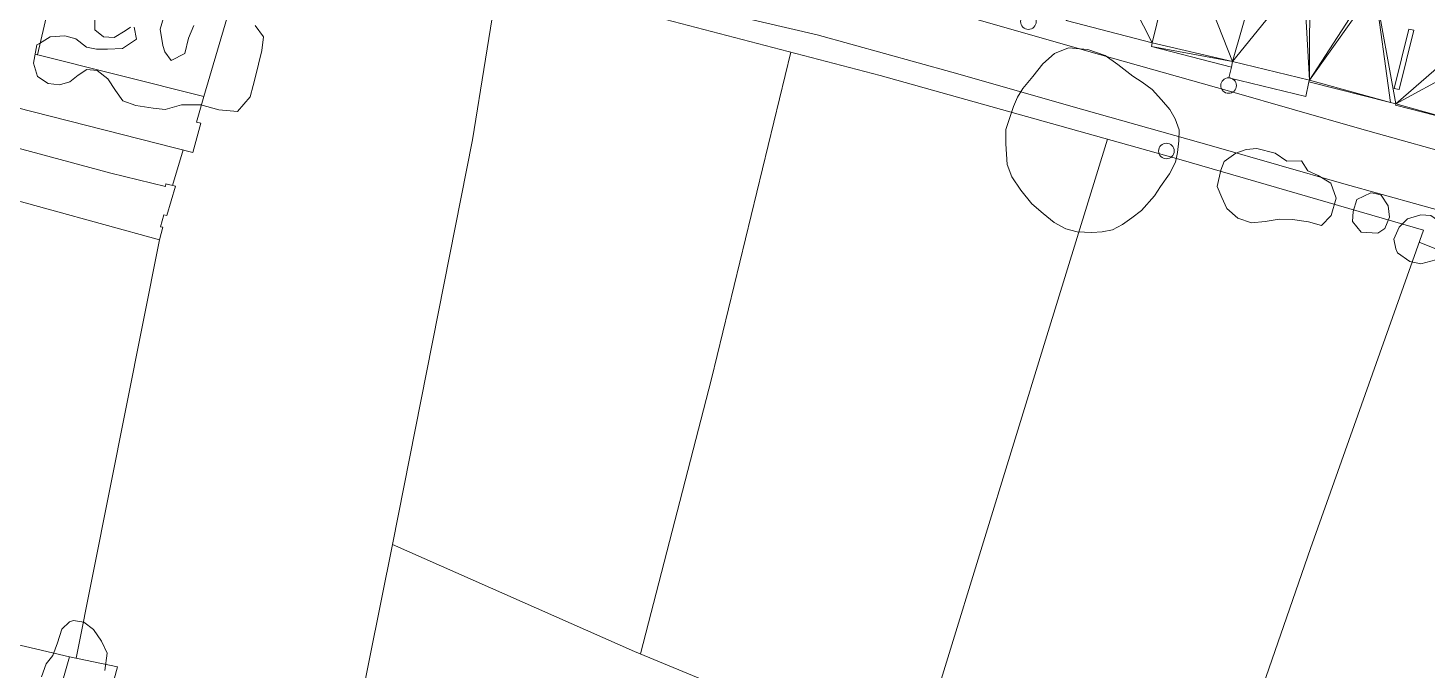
# Model space of a CAD drawing. Header units: metres. Extents: x 4652992 to 4879070, y 2074171 to 2309877.
# Drawn here: x 4653956.1 to 4654094.4, y 2306941.7 to 2307005.2 of the extents above; entities that cross this region are included whole.
import ezdxf

# ---------------------------------------------------------------- set-up
doc = ezdxf.new("R2010")
doc.units = ezdxf.units.M
doc.header["$MEASUREMENT"] = 0
for name, color, linetype, lineweight in [('Level 18', 5, 'Continuous', 0), ('Level 30', 5, 'Continuous', 0), ('Level 35', 4, 'Continuous', 0), ('Level 37', 3, 'Continuous', 0), ('Level 40', 1, 'Continuous', 0), ('Level 61', 4, 'Continuous', 0)]:
    doc.layers.add(name, color=color, linetype=linetype, lineweight=lineweight)

# ---------------------------------------------------------------- blocks, each defined once
blk = doc.blocks.new('POSTE_1')
at = {"layer": 'Level 61'}
blk.add_circle((-4.7e-05, -1.9e-05, -2.4e-05), 0.770001, dxfattribs=at)

msp = doc.modelspace()

# ---------------------------------------------------------------- linework, layer by layer
at = {"layer": 'Level 18', "color": 30}
for points in [[(4654032.717564, 2307010.652305, 1414.847753), (4654035.495889, 2307010.000328, 1414.775413), (4654048.923475, 2307006.277961, 1414.300413), (4654061.994676, 2307002.550454, 1413.862913), (4654074.827574, 2306998.925021, 1413.037913), (4654087.673135, 2306995.227823, 1412.362913), (4654098.974795, 2306992.076421, 1411.700413), (4654107.799328, 2306989.728557, 1411.300413), (4654118.313394, 2306986.754136, 1410.687913), (4654127.614786, 2306984.065698, 1410.175413), (4654138.563998, 2306981.111803, 1409.837913), (4654147.543919, 2306978.726385, 1409.462913), (4654156.988226, 2306975.971495, 1409.050413), (4654165.610354, 2306973.4187, 1408.696391), (4654176.696008, 2306970.297417, 1408.137913), (4654187.383817, 2306967.235611, 1407.825413), (4654197.322997, 2306964.375757, 1407.487913), (4654208.461231, 2306961.307454, 1407.112913), (4654206.951681, 2306955.827643, 1407.098543)], [(4654017.874583, 2307008.297106, 1415.186043), (4654034.086843, 2307004.492648, 1414.761043), (4654047.384872, 2307000.806196, 1414.286043), (4654060.442658, 2306997.082515, 1413.848543), (4654073.268859, 2306993.458974, 1413.023543), (4654086.123703, 2306989.759104, 1412.348543), (4654097.480683, 2306986.592277, 1411.686043), (4654106.294892, 2306984.247159, 1411.286043), (4654116.750624, 2306981.289241, 1410.673543), (4654126.08529, 2306978.591185, 1410.161043), (4654137.094115, 2306975.621208, 1409.823543), (4654146.018233, 2306973.250614, 1409.448543), (4654155.325811, 2306970.535607, 1409.036043), (4654164.643831, 2306967.759343, 1408.650272), (4654175.193922, 2306964.81516, 1408.123543), (4654185.815294, 2306961.772387, 1407.811043), (4654195.782322, 2306958.90452, 1407.473543), (4654206.951681, 2306955.827643, 1407.098543)]]:
    msp.add_polyline3d(points, dxfattribs=at)
at = {"layer": 'Level 30', "color": 1}
for points in [[(4653948.67954, 2307015.984023, 1426.830288), (4653959.532207, 2307013.476901, 1427.142788), (4653957.003777, 2307002.531997, 1427.330288), (4653956.762168, 2307002.587812, 1419.917788), (4653973.458266, 2306998.419004, 1419.874038), (4653972.730036, 2306995.863983, 1419.967788), (4653973.157227, 2306995.765296, 1419.955288), (4653972.374123, 2306992.878097, 1420.574038), (4653946.065251, 2306999.555811, 1420.392788)], [(4653969.083364, 2306984.234787, 1420.380288), (4653947.012193, 2306990.278499, 1420.230288), (4653948.345385, 2306995.10684, 1420.805288), (4653964.242227, 2306990.818134, 1420.867788), (4653969.66194, 2306989.491532, 1420.924038), (4653969.695566, 2306989.782836, 1420.892788), (4653970.644483, 2306989.52814, 1420.892788), (4653969.787816, 2306986.643818, 1420.542788), (4653969.505196, 2306986.709397, 1420.536538), (4653969.181484, 2306985.519058, 1420.405288), (4653969.398884, 2306985.468613, 1420.405288), (4653969.083364, 2306984.234787, 1420.380288)], [(4653916.118238, 2306940.657416, 1424.913063), (4653917.952101, 2306948.58297, 1425.050563), (4653930.976951, 2306945.577156, 1424.963063), (4653931.888167, 2306949.564207, 1424.513063), (4653947.058787, 2306945.88729, 1422.875563), (4653947.077879, 2306946.066934, 1422.875563), (4653960.181361, 2306942.998254, 1422.825563), (4653957.284678, 2306932.861621, 1422.763063)]]:
    msp.add_polyline3d(points, dxfattribs=at)
msp.add_3dface([(4654091.593076, 2306999.088524, 1414.264378), (4654093.040356, 2307004.949688, 1414.258128), (4654092.55734, 2307005.068958, 1414.270628), (4654091.110211, 2306999.207756, 1414.276874)], dxfattribs=at)
at = {"layer": 'Level 35'}
msp.add_line((4653970.339002, 2306989.610134, 1419.649038), (4653971.397263, 2306993.126044, 1419.524038), dxfattribs=at)
for points in [[(4654082.684909, 2306999.869727, 1414.008128), (4654082.363647, 2306998.419171, 1414.008128), (4654074.761406, 2307000.23903, 1414.195628), (4654075.011806, 2307001.313293, 1414.195628)], [(4653960.181361, 2306942.998254, 1421.063063), (4653964.924876, 2306941.988046, 1420.688063), (4653962.151862, 2306931.764909, 1420.700563), (4653957.284678, 2306932.861621, 1420.700563)]]:
    msp.add_polyline3d(points, dxfattribs=at)
at = {"layer": 'Level 37'}
for p, q in [((4653973.458266, 2306998.419005, 1418.474039), (4653978.638305, 2307015.987962, 1417.302143)), ((4653960.833112, 2306942.859453, 1421.011538), (4653969.083364, 2306984.234788, 1418.936538)), ((4654098.216929, 2306982.131203, 1413.676878), (4654093.583915, 2306984.002484, 1413.526878))]:
    msp.add_line(p, q, dxfattribs=at)
at = {"layer": 'Level 37', "extrusion": (0.0254312902195352, 0.0280719486722784, 0.9992823500770494), "elevation": 184535.626212, "flags": 128}
msp.add_lwpolyline([(-1900225.876385, -4830814.622172), (-1900204.890715, -4830849.602389), (-1900196.047331, -4830863.179627)], dxfattribs=at)
at = {"layer": 'Level 37', "extrusion": (0.4359190010709617, -0.0937327323648646, 0.8950915033608081), "elevation": 1813807.188319, "flags": 128}
msp.add_lwpolyline([(3233753.554961, -3637966.654528), (3233781.604879, -3637967.944106), (3233814.843777, -3637968.915343)], dxfattribs=at)
at = {"layer": 'Level 37', "extrusion": (0.9480797456298476, -0.2924889381753588, 0.1248800102958613), "elevation": 3737829.161706, "flags": 128}
msp.add_lwpolyline([(3576408.722947, -469036.432485), (3576453.133, -469036.054526), (3576473.508522, -469036.094659)], dxfattribs=at)
at = {"layer": 'Level 37'}
for points in [[(4654071.400218, 2306920.679882, 1413.845628), (4654082.83106, 2306953.698269, 1414.195628), (4654094.004168, 2306985.18686, 1413.670628), (4654070.066902, 2306992.151196, 1415.445628), (4654040.300814, 2307000.469823, 1416.620628), (4654018.320273, 2307006.231441, 1416.920628), (4653996.655729, 2307011.545597, 1417.145628), (4653973.632473, 2307017.222197, 1417.345628), (4653961.429399, 2307020.054785, 1417.220628)], [(4653986.354285, 2306925.583164, 1419.398531), (4653992.094962, 2306954.108583, 1418.923531), (4654016.01946, 2306943.534881, 1417.798531), (4654036.625685, 2306934.985935, 1416.073531), (4654043.710651, 2306932.271798, 1415.398531), (4654036.736366, 2306908.583843, 1415.073531)]]:
    msp.add_polyline3d(points, dxfattribs=at)
at = {"layer": 'Level 40', "color": 3}
for points in [[(4653978.517646, 2307005.43543, 1420.176878), (4653979.353016, 2307004.299003, 1420.564378), (4653979.173267, 2307002.938039, 1420.789378), (4653978.857947, 2307001.585512, 1421.051878), (4653978.586995, 2307000.521622, 1421.189378), (4653978.321129, 2306999.479546, 1421.301878), (4653978.013172, 2306998.355252, 1421.364378), (4653976.783578, 2306996.915768, 1421.376878), (4653974.944327, 2306997.089244, 1421.314378), (4653973.159615, 2306997.594987, 1421.526878), (4653971.231096, 2306997.582213, 1422.064378), (4653969.612663, 2306997.129645, 1422.289378), (4653968.446184, 2306997.239122, 1422.289378), (4653966.724438, 2306997.523321, 1422.289378), (4653965.45518, 2306997.978544, 1422.189378), (4653964.708206, 2306999.002501, 1421.951878), (4653963.964913, 2307000.140576, 1421.576878), (4653962.917685, 2307000.958216, 1421.189378), (4653961.886778, 2307001.059256, 1421.151878), (4653961.023022, 2307000.500706, 1421.289378), (4653960.204165, 2306999.83977, 1421.426878), (4653959.195538, 2306999.544746, 1421.476878), (4653958.060979, 2306999.692812, 1421.489378), (4653957.004983, 2307000.37452, 1421.439378), (4653956.600354, 2307001.687013, 1421.226878), (4653956.935485, 2307003.517822, 1420.676878), (4653957.193648, 2307003.641922, 1420.614378), (4653958.266986, 2307004.312842, 1420.264378), (4653959.706885, 2307004.392909, 1420.089378), (4653960.810929, 2307004.113954, 1419.814378), (4653961.853072, 2307003.274499, 1419.689378), (4653962.836802, 2307003.069425, 1419.664378), (4653963.936633, 2307003.067375, 1419.489378), (4653965.403365, 2307003.164216, 1419.364378), (4653966.808876, 2307004.080041, 1419.189378), (4653966.557885, 2307005.264939, 1419.026878)], [(4653966.189579, 2307005.25835, 1419.026878), (4653965.669572, 2307004.896034, 1418.989378), (4653964.596234, 2307004.225114, 1419.026878), (4653963.516746, 2307004.314424, 1418.951878), (4653962.688399, 2307004.989342, 1418.826878), (4653962.684526, 2307005.95599, 1418.664378)], [(4653969.475028, 2307006.175218, 1419.601878), (4653969.145323, 2307005.055967, 1419.964378), (4653969.391761, 2307003.458232, 1420.401878), (4653969.585745, 2307002.815414, 1420.576878), (4653970.211, 2307001.95764, 1420.901878), (4653971.565654, 2307002.655315, 1420.814378), (4653971.943408, 2307004.17732, 1420.701878), (4653972.460947, 2307005.413982, 1420.501878)], [(4654052.721565, 2306993.72904, 1420.651878), (4654052.845015, 2306991.673815, 1421.001878), (4654053.30073, 2306990.46275, 1421.276878), (4654054.19238, 2306989.150629, 1421.601878), (4654055.301997, 2306987.787978, 1421.876878), (4654056.415094, 2306986.839054, 1422.076878), (4654057.494673, 2306985.94396, 1422.301878), (4654058.634696, 2306985.311209, 1422.576878), (4654059.758052, 2306985.004737, 1422.901878), (4654061.213488, 2306984.943697, 1423.076878), (4654062.243064, 2306985.027439, 1423.151878), (4654063.249195, 2306985.208734, 1423.201878), (4654064.248732, 2306985.760031, 1423.176878), (4654065.181231, 2306986.418988, 1423.051878), (4654066.123804, 2306987.121669, 1423.001878), (4654067.422086, 2306988.570956, 1422.776878), (4654068.00254, 2306989.49576, 1422.626878), (4654068.89163, 2306990.76355, 1422.201878), (4654069.478861, 2306991.917079, 1421.576878), (4654069.700494, 2306992.879005, 1421.251878), (4654069.821568, 2306994.002419, 1420.976878), (4654069.845382, 2306995.102321, 1420.726878), (4654069.456705, 2306996.205726, 1420.551878), (4654068.930471, 2306997.110724, 1420.426878), (4654068.099083, 2306998.086461, 1420.301878), (4654067.180507, 2306999.08241, 1420.151878), (4654066.201487, 2306999.816016, 1420.051878), (4654065.27943, 2307000.398238, 1419.951878), (4654063.804214, 2307001.569285, 1419.876878), (4654062.540188, 2307002.461078, 1419.751878), (4654060.836746, 2307003.040202, 1419.651878), (4654058.901781, 2307003.212405, 1419.601878), (4654057.533348, 2307002.654505, 1419.576878), (4654056.379401, 2307001.63235, 1419.626878), (4654055.403125, 2307000.384772, 1419.626878), (4654054.393329, 2306999.191023, 1419.651878), (4654053.876617, 2306998.343561, 1419.726878), (4654053.480611, 2306997.422058, 1419.826878), (4654052.728711, 2306995.155221, 1419.826878), (4654052.721565, 2306993.72904, 1420.651878)], [(4654073.612602, 2306989.487123, 1415.814378), (4654074.080061, 2306988.40655, 1415.789378), (4654074.574477, 2306987.342876, 1415.789378), (4654075.640216, 2306986.355094, 1415.814378), (4654076.995543, 2306985.925175, 1415.776878), (4654078.362366, 2306986.04814, 1415.626878), (4654079.732496, 2306986.286078, 1415.514378), (4654081.058965, 2306986.233215, 1415.414378), (4654082.623173, 2306986.009502, 1415.314378), (4654083.922849, 2306985.638779, 1415.189378), (4654084.864468, 2306986.624192, 1415.089378), (4654085.355663, 2306988.362158, 1414.876878), (4654084.859344, 2306989.819787, 1414.839378), (4654083.584725, 2306990.601364, 1414.889378), (4654082.578276, 2306991.043, 1415.151878), (4654081.932202, 2306992.049239, 1415.339378), (4654080.492858, 2306992.012528, 1415.551878), (4654079.354764, 2306992.785605, 1415.601878), (4654077.546034, 2306993.251184, 1415.501878), (4654076.484264, 2306993.150095, 1415.464378), (4654075.459705, 2306992.808902, 1415.464378), (4654074.297215, 2306991.967282, 1415.526878), (4654073.963963, 2306991.118617, 1415.651878), (4654073.612602, 2306989.487123, 1415.814378)], [(4654089.810851, 2306988.652689, 1414.189378), (4654090.515148, 2306987.583912, 1414.439378), (4654090.629509, 2306986.466147, 1414.701878), (4654090.191064, 2306985.360442, 1414.789378), (4654089.505181, 2306984.892553, 1414.789378), (4654087.856864, 2306984.972826, 1414.651878), (4654086.988597, 2306986.033179, 1414.451878), (4654087.05692, 2306987.038939, 1414.339378), (4654087.422588, 2306988.231169, 1414.214378), (4654088.799701, 2306988.887092, 1414.051878), (4654089.271413, 2306988.824177, 1414.101878), (4654089.810851, 2306988.652689, 1414.189378)], [(4654093.738112, 2306986.697461, 1414.626878), (4654094.740647, 2306986.627582, 1414.576878), (4654095.716744, 2306985.936941, 1414.501878), (4654096.079437, 2306984.993791, 1414.451878), (4654095.937148, 2306983.564032, 1414.439378), (4654095.831101, 2306983.101034, 1414.451878), (4654095.21829, 2306982.244714, 1414.464378), (4654093.737804, 2306981.844937, 1414.464378), (4654092.655661, 2306982.072579, 1414.464378), (4654091.446085, 2306982.956653, 1414.451878), (4654091.253005, 2306983.326467, 1414.451878), (4654091.059332, 2306984.30009, 1414.451878), (4654091.610952, 2306985.49565, 1414.451878), (4654092.421596, 2306986.306108, 1414.464378), (4654093.738112, 2306986.697461, 1414.626878)], [(4653957.409431, 2306941.020888, 1422.887053), (4653957.86732, 2306942.29725, 1422.687053), (4653958.521205, 2306943.136268, 1422.574553), (4653958.968903, 2306944.368905, 1422.362053), (4653959.425433, 2306945.737769, 1421.849553), (4653960.16254, 2306946.44221, 1421.587053), (4653960.583064, 2306946.574933, 1421.524553), (4653961.581725, 2306946.435002, 1421.412053)], [(4653961.581725, 2306946.435002, 1421.412053), (4653962.556609, 2306945.701389, 1421.437053), (4653963.320891, 2306944.555797, 1421.537053), (4653963.88578, 2306943.341317, 1421.649553), (4653963.672462, 2306941.639366, 1421.912053)]]:
    msp.add_polyline3d(points, dxfattribs=at)

# ---------------------------------------------------------------- block references
at = {"layer": 'Level 61'}
for p in [(4654054.95075, 2307005.81455, 1414.17065), (4654074.73855, 2306999.48665, 1413.15815), (4654068.59005, 2306993.01155, 1413.58315)]:
    msp.add_blockref('POSTE_1', p, dxfattribs=at)

# ---------------------------------------------------------------- meshes
at = {"layer": 'Level 30', "color": 1}
mesh = msp.add_polyface(dxfattribs=at)
corners = [(4654108.455158, 2306993.217617, 1413.833128), (4654111.510799, 2307004.564987, 1413.508128), (4654101.774348, 2307006.797282, 1414.545628), (4654101.893018, 2307007.31604, 1414.545628), (4654089.570325, 2307010.738989, 1415.095628), (4654089.185904, 2307009.112651, 1414.833128), (4654088.685796, 2307009.251675, 1414.833128), (4654088.912778, 2307011.250604, 1414.220628), (4654085.405345, 2307012.144185, 1414.095628), (4654085.501086, 2307012.71312, 1414.095628), (4654083.44916, 2307013.246372, 1414.095628), (4654082.76863, 2307010.378905, 1414.333128), (4654082.145202, 2307010.534904, 1415.083128), (4654083.058013, 2307014.264211, 1414.770628), (4654080.02947, 2307015.127997, 1414.770628), (4654079.933587, 2307014.70977, 1414.770628), (4654078.886923, 2307014.986987, 1414.770628), (4654078.886923, 2307014.986987, 1417.758128), (4654070.438484, 2307017.105065, 1417.770628), (4654069.961647, 2307015.02867, 1415.758128), (4654065.459713, 2307016.278644, 1415.714378), (4654063.791642, 2307010.415249, 1416.264378), (4654060.096716, 2307011.328666, 1416.158128), (4654058.669923, 2307005.915811, 1415.633128), (4654067.188028, 2307003.701028, 1415.383128), (4654067.110229, 2307003.362248, 1415.383128), (4654075.011806, 2307001.313293, 1415.245628), (4654075.13478, 2307001.848784, 1415.245628), (4654082.720045, 2307000.022724, 1414.795628), (4654082.684909, 2306999.869727, 1414.789378), (4654090.730898, 2306997.798644, 1414.620628), (4654091.258484, 2306997.676413, 1414.145628), (4654091.225666, 2306997.533181, 1414.145628), (4654097.776682, 2306995.864607, 1414.114378), (4654097.413317, 2306994.127167, 1413.920628), (4654099.92708, 2306993.428752, 1413.920628), (4654102.665031, 2307003.874823, 1414.008128), (4654102.990088, 2307003.77626, 1414.008128), (4654100.806604, 2306995.092729, 1413.733128)]
mesh.append_faces([[corners[k] for k in face] for face in [(23, 21, 22), (21, 19, 20), (19, 17, 18), (8, 6, 7), (30, 28, 29), (5, 3, 4), (33, 31, 32), (35, 33, 34), (0, 37, 38), (27, 25, 26), (15, 13, 14), (10, 8, 9)]], dxfattribs={"vtx0": -1, "color": 1})
mesh.append_faces([[corners[k] for k in face] for face in [(17, 19, 16), (16, 12, 15), (12, 28, 11), (11, 8, 10), (6, 28, 5), (3, 5, 2), (31, 5, 30), (36, 33, 35), (37, 2, 36), (2, 37, 1), (1, 37, 0)]], dxfattribs={"vtx0": -1, "vtx1": -1, "color": 1})
mesh.append_faces([[corners[k] for k in face] for face in [(21, 24, 19), (16, 19, 27), (27, 19, 24), (16, 27, 12), (11, 28, 6), (8, 11, 6), (5, 28, 30), (2, 5, 31), (2, 31, 36), (36, 31, 33)]], dxfattribs={"vtx0": -1, "vtx1": -1, "vtx2": -1, "color": 1})
mesh.append_faces([[corners[k] for k in face] for face in [(21, 23, 24), (27, 24, 25), (12, 27, 28), (15, 12, 13)]], dxfattribs={"vtx0": -1, "vtx2": -1, "color": 1})

doc.saveas('drawing.dxf')
